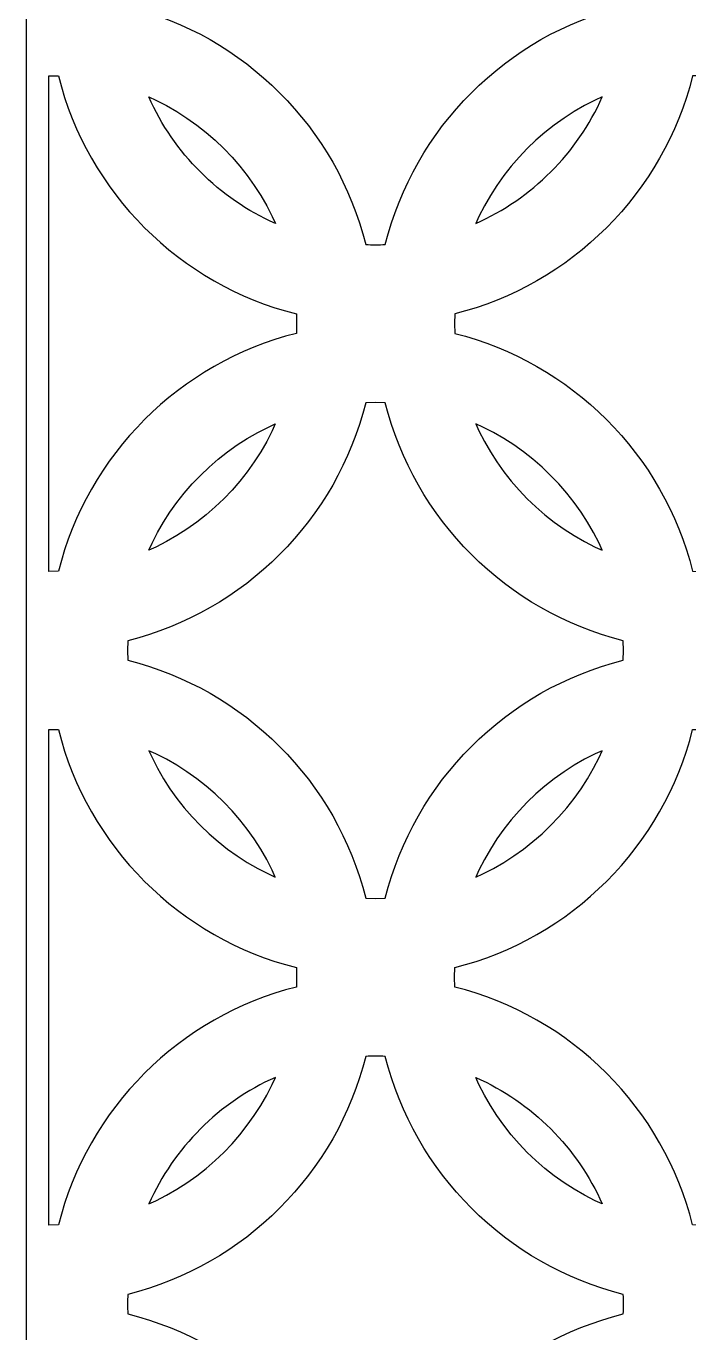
# Model space of a CAD drawing. Header units: centimetres. Extents: x 1.5 to 6.4, y -9 to 9.
# Drawn here: x 1.501 to 3.906, y -4.257 to 0.487 of the extents above; entities that cross this region are included whole.
import ezdxf

# ---------------------------------------------------------------- set-up
doc = ezdxf.new("R2010")
doc.units = ezdxf.units.CM
doc.header["$MEASUREMENT"] = 0
doc.layers.add('layer 1', color=7, linetype='Continuous')

msp = doc.modelspace()

# ---------------------------------------------------------------- linework, layer by layer
at = {"layer": 'layer 1', "color": 250}
for points, knots in [([(1.50052, 9.00077), (1.50052, 9.00077), (6.40987, 9.00077), (6.40987, 9.00077), (6.40987, 9.00077), (6.40987, 9.00077), (6.40987, -9.00021), (6.40987, -9.00021), (6.40987, -9.00021), (6.40987, -9.00021), (1.50052, -9.00021), (1.50052, -9.00021), (1.50052, -9.00021), (1.50052, -9.00021), (1.50052, 9.00077), (1.50052, 9.00077)], [0, 0, 0, 0, 0.2, 0.2, 0.2, 0.2, 0.4, 0.4, 0.4, 0.4, 0.6, 0.6, 0.6, 0.6, 1, 1, 1, 1]), ([(2.73346, -0.3058), (2.62752, 0.1177), (2.29296, 0.45223), (1.86948, 0.55818), (1.86948, 0.55818), (1.86902, 0.5699), (1.86872, 0.58166), (1.86872, 0.59349), (1.86872, 0.59349), (1.86872, 0.60532), (1.86902, 0.61708), (1.86948, 0.6288), (1.86948, 0.6288), (2.29298, 0.73474), (2.62751, 1.0693), (2.73346, 1.49278), (2.73346, 1.49278), (2.74518, 1.49324), (2.75694, 1.49354), (2.76877, 1.49354), (2.76877, 1.49354), (2.7806, 1.49354), (2.79236, 1.49324), (2.80408, 1.49278), (2.80408, 1.49278), (2.91002, 1.06928), (3.24458, 0.73475), (3.66806, 0.6288), (3.66806, 0.6288), (3.66852, 0.61708), (3.66882, 0.60532), (3.66882, 0.59349), (3.66882, 0.59349), (3.66882, 0.58166), (3.66852, 0.5699), (3.66806, 0.55818), (3.66806, 0.55818), (3.24458, 0.45223), (2.91002, 0.1177), (2.80408, -0.3058), (2.80408, -0.3058), (2.79236, -0.30626), (2.7806, -0.30656), (2.76877, -0.30656), (2.76877, -0.30656), (2.75694, -0.30656), (2.74518, -0.30626), (2.73346, -0.3058)], [0, 0, 0, 0, 0.0769231, 0.0769231, 0.0769231, 0.0769231, 0.1538462, 0.1538462, 0.1538462, 0.1538462, 0.2307692, 0.2307692, 0.2307692, 0.2307692, 0.3076923, 0.3076923, 0.3076923, 0.3076923, 0.3846154, 0.3846154, 0.3846154, 0.3846154, 0.4615385, 0.4615385, 0.4615385, 0.4615385, 0.5384615, 0.5384615, 0.5384615, 0.5384615, 0.6153846, 0.6153846, 0.6153846, 0.6153846, 0.6923077, 0.6923077, 0.6923077, 0.6923077, 0.7692308, 0.7692308, 0.7692308, 0.7692308, 0.8461538, 0.8461538, 0.8461538, 0.8461538, 1, 1, 1, 1]), ([(1.58234, -1.49289), (1.58234, -1.49289), (1.61771, -1.49199), (1.61771, -1.49199), (1.61771, -1.49199), (1.72369, -1.06868), (2.0581, -0.7343), (2.4814, -0.62831), (2.4814, -0.62831), (2.4814, -0.62831), (2.4823, -0.59294), (2.4823, -0.59294), (2.4823, -0.59294), (2.4823, -0.59294), (2.4814, -0.55757), (2.4814, -0.55757), (2.4814, -0.55757), (2.05809, -0.45158), (1.7237, -0.11717), (1.61771, 0.30612), (1.61771, 0.30612), (1.61771, 0.30612), (1.58234, 0.30702), (1.58234, 0.30702), (1.58234, 0.30702), (1.58234, 0.30702), (1.58234, -1.49289), (1.58234, -1.49289)], [0, 0, 0, 0, 0.125, 0.125, 0.125, 0.125, 0.25, 0.25, 0.25, 0.25, 0.375, 0.375, 0.375, 0.375, 0.5, 0.5, 0.5, 0.5, 0.625, 0.625, 0.625, 0.625, 0.75, 0.75, 0.75, 0.75, 1, 1, 1, 1]), ([(3.9552, 0.30702), (3.9552, 0.30702), (3.99057, 0.30612), (3.99057, 0.30612), (3.99057, 0.30612), (4.09655, -0.11719), (4.43096, -0.45158), (4.85425, -0.55757), (4.85425, -0.55757), (4.85425, -0.55757), (4.85515, -0.59294), (4.85515, -0.59294), (4.85515, -0.59294), (4.85515, -0.59294), (4.85425, -0.62831), (4.85425, -0.62831), (4.85425, -0.62831), (4.43094, -0.73429), (4.09656, -1.0687), (3.99057, -1.49199), (3.99057, -1.49199), (3.99057, -1.49199), (3.9552, -1.49289), (3.9552, -1.49289), (3.9552, -1.49289), (3.9552, -1.49289), (3.91983, -1.49199), (3.91983, -1.49199), (3.91983, -1.49199), (3.81384, -1.06868), (3.47943, -0.7343), (3.05614, -0.62831), (3.05614, -0.62831), (3.05614, -0.62831), (3.05524, -0.59294), (3.05524, -0.59294), (3.05524, -0.59294), (3.05524, -0.59294), (3.05614, -0.55757), (3.05614, -0.55757), (3.05614, -0.55757), (3.47945, -0.45158), (3.81384, -0.11717), (3.91983, 0.30612), (3.91983, 0.30612), (3.91983, 0.30612), (3.9552, 0.30702), (3.9552, 0.30702)], [0, 0, 0, 0, 0.0769231, 0.0769231, 0.0769231, 0.0769231, 0.1538462, 0.1538462, 0.1538462, 0.1538462, 0.2307692, 0.2307692, 0.2307692, 0.2307692, 0.3076923, 0.3076923, 0.3076923, 0.3076923, 0.3846154, 0.3846154, 0.3846154, 0.3846154, 0.4615385, 0.4615385, 0.4615385, 0.4615385, 0.5384615, 0.5384615, 0.5384615, 0.5384615, 0.6153846, 0.6153846, 0.6153846, 0.6153846, 0.6923077, 0.6923077, 0.6923077, 0.6923077, 0.7692308, 0.7692308, 0.7692308, 0.7692308, 0.8461538, 0.8461538, 0.8461538, 0.8461538, 1, 1, 1, 1]), ([(2.40513, -0.22955), (2.40513, -0.22955), (2.39352, -0.20394), (2.39352, -0.20394), (2.39352, -0.20394), (2.39352, -0.20394), (2.37361, -0.16516), (2.37361, -0.16516), (2.37361, -0.16516), (2.37361, -0.16516), (2.35188, -0.12746), (2.35188, -0.12746), (2.35188, -0.12746), (2.35188, -0.12746), (2.3284, -0.09089), (2.3284, -0.09089), (2.3284, -0.09089), (2.3284, -0.09089), (2.30322, -0.05552), (2.30322, -0.05552), (2.30322, -0.05552), (2.30322, -0.05552), (2.27639, -0.0214), (2.27639, -0.0214), (2.27639, -0.0214), (2.27639, -0.0214), (2.24797, 0.01138), (2.24797, 0.01138), (2.24797, 0.01138), (2.24797, 0.01138), (2.21804, 0.04277), (2.21804, 0.04277), (2.21804, 0.04277), (2.21804, 0.04277), (2.18665, 0.0727), (2.18665, 0.0727), (2.18665, 0.0727), (2.18665, 0.0727), (2.15387, 0.10111), (2.15387, 0.10111), (2.15387, 0.10111), (2.15387, 0.10111), (2.11976, 0.12794), (2.11976, 0.12794), (2.11976, 0.12794), (2.11976, 0.12794), (2.08439, 0.15313), (2.08439, 0.15313), (2.08439, 0.15313), (2.08439, 0.15313), (2.04782, 0.17661), (2.04782, 0.17661), (2.04782, 0.17661), (2.04782, 0.17661), (2.01011, 0.19833), (2.01011, 0.19833), (2.01011, 0.19833), (2.01011, 0.19833), (1.97133, 0.21824), (1.97133, 0.21824), (1.97133, 0.21824), (1.97133, 0.21824), (1.94573, 0.22985), (1.94573, 0.22985), (1.94573, 0.22985), (2.03642, 0.0257), (2.20098, -0.13885), (2.40513, -0.22955)], [0, 0, 0, 0, 0.0555556, 0.0555556, 0.0555556, 0.0555556, 0.1111111, 0.1111111, 0.1111111, 0.1111111, 0.1666667, 0.1666667, 0.1666667, 0.1666667, 0.2222222, 0.2222222, 0.2222222, 0.2222222, 0.2777778, 0.2777778, 0.2777778, 0.2777778, 0.3333333, 0.3333333, 0.3333333, 0.3333333, 0.3888889, 0.3888889, 0.3888889, 0.3888889, 0.4444444, 0.4444444, 0.4444444, 0.4444444, 0.5, 0.5, 0.5, 0.5, 0.5555556, 0.5555556, 0.5555556, 0.5555556, 0.6111111, 0.6111111, 0.6111111, 0.6111111, 0.6666667, 0.6666667, 0.6666667, 0.6666667, 0.7222222, 0.7222222, 0.7222222, 0.7222222, 0.7777778, 0.7777778, 0.7777778, 0.7777778, 0.8333333, 0.8333333, 0.8333333, 0.8333333, 0.8888889, 0.8888889, 0.8888889, 0.8888889, 1, 1, 1, 1]), ([(3.13241, -0.22955), (3.13241, -0.22955), (3.14402, -0.20394), (3.14402, -0.20394), (3.14402, -0.20394), (3.14402, -0.20394), (3.16393, -0.16516), (3.16393, -0.16516), (3.16393, -0.16516), (3.16393, -0.16516), (3.18565, -0.12746), (3.18565, -0.12746), (3.18565, -0.12746), (3.18565, -0.12746), (3.20913, -0.09089), (3.20913, -0.09089), (3.20913, -0.09089), (3.20913, -0.09089), (3.23432, -0.05552), (3.23432, -0.05552), (3.23432, -0.05552), (3.23432, -0.05552), (3.26115, -0.0214), (3.26115, -0.0214), (3.26115, -0.0214), (3.26115, -0.0214), (3.28956, 0.01138), (3.28956, 0.01138), (3.28956, 0.01138), (3.28956, 0.01138), (3.31949, 0.04277), (3.31949, 0.04277), (3.31949, 0.04277), (3.31949, 0.04277), (3.35088, 0.0727), (3.35088, 0.0727), (3.35088, 0.0727), (3.35088, 0.0727), (3.38366, 0.10111), (3.38366, 0.10111), (3.38366, 0.10111), (3.38366, 0.10111), (3.41778, 0.12794), (3.41778, 0.12794), (3.41778, 0.12794), (3.41778, 0.12794), (3.45315, 0.15313), (3.45315, 0.15313), (3.45315, 0.15313), (3.45315, 0.15313), (3.48972, 0.17661), (3.48972, 0.17661), (3.48972, 0.17661), (3.48972, 0.17661), (3.52742, 0.19833), (3.52742, 0.19833), (3.52742, 0.19833), (3.52742, 0.19833), (3.5662, 0.21824), (3.5662, 0.21824), (3.5662, 0.21824), (3.5662, 0.21824), (3.59181, 0.22985), (3.59181, 0.22985), (3.59181, 0.22985), (3.50111, 0.0257), (3.33656, -0.13885), (3.13241, -0.22955)], [0, 0, 0, 0, 0.0555556, 0.0555556, 0.0555556, 0.0555556, 0.1111111, 0.1111111, 0.1111111, 0.1111111, 0.1666667, 0.1666667, 0.1666667, 0.1666667, 0.2222222, 0.2222222, 0.2222222, 0.2222222, 0.2777778, 0.2777778, 0.2777778, 0.2777778, 0.3333333, 0.3333333, 0.3333333, 0.3333333, 0.3888889, 0.3888889, 0.3888889, 0.3888889, 0.4444444, 0.4444444, 0.4444444, 0.4444444, 0.5, 0.5, 0.5, 0.5, 0.5555556, 0.5555556, 0.5555556, 0.5555556, 0.6111111, 0.6111111, 0.6111111, 0.6111111, 0.6666667, 0.6666667, 0.6666667, 0.6666667, 0.7222222, 0.7222222, 0.7222222, 0.7222222, 0.7777778, 0.7777778, 0.7777778, 0.7777778, 0.8333333, 0.8333333, 0.8333333, 0.8333333, 0.8888889, 0.8888889, 0.8888889, 0.8888889, 1, 1, 1, 1]), ([(1.86971, -1.744), (2.29301, -1.63801), (2.62742, -1.30362), (2.7334, -0.8803), (2.7334, -0.8803), (2.7334, -0.8803), (2.76877, -0.87941), (2.76877, -0.87941), (2.76877, -0.87941), (2.76877, -0.87941), (2.80414, -0.8803), (2.80414, -0.8803), (2.80414, -0.8803), (2.91013, -1.3036), (3.24451, -1.63801), (3.66782, -1.744), (3.66782, -1.744), (3.66782, -1.744), (3.66872, -1.77936), (3.66872, -1.77936), (3.66872, -1.77936), (3.66872, -1.77936), (3.66782, -1.81474), (3.66782, -1.81474), (3.66782, -1.81474), (3.24452, -1.92072), (2.91013, -2.25513), (2.80414, -2.67842), (2.80414, -2.67842), (2.80414, -2.67842), (2.76877, -2.67932), (2.76877, -2.67932), (2.76877, -2.67932), (2.76877, -2.67932), (2.7334, -2.67842), (2.7334, -2.67842), (2.7334, -2.67842), (2.62741, -2.25511), (2.293, -1.92073), (1.86971, -1.81473), (1.86971, -1.81473), (1.86971, -1.81473), (1.86881, -1.77936), (1.86881, -1.77936), (1.86881, -1.77936), (1.86881, -1.77936), (1.86971, -1.744), (1.86971, -1.744)], [0, 0, 0, 0, 0.0769231, 0.0769231, 0.0769231, 0.0769231, 0.1538462, 0.1538462, 0.1538462, 0.1538462, 0.2307692, 0.2307692, 0.2307692, 0.2307692, 0.3076923, 0.3076923, 0.3076923, 0.3076923, 0.3846154, 0.3846154, 0.3846154, 0.3846154, 0.4615385, 0.4615385, 0.4615385, 0.4615385, 0.5384615, 0.5384615, 0.5384615, 0.5384615, 0.6153846, 0.6153846, 0.6153846, 0.6153846, 0.6923077, 0.6923077, 0.6923077, 0.6923077, 0.7692308, 0.7692308, 0.7692308, 0.7692308, 0.8461538, 0.8461538, 0.8461538, 0.8461538, 1, 1, 1, 1]), ([(1.94619, -1.41551), (1.94619, -1.41551), (1.97134, -1.40411), (1.97134, -1.40411), (1.97134, -1.40411), (1.97134, -1.40411), (2.01011, -1.38421), (2.01011, -1.38421), (2.01011, -1.38421), (2.01011, -1.38421), (2.04782, -1.36249), (2.04782, -1.36249), (2.04782, -1.36249), (2.04782, -1.36249), (2.08439, -1.339), (2.08439, -1.339), (2.08439, -1.339), (2.08439, -1.339), (2.11976, -1.31382), (2.11976, -1.31382), (2.11976, -1.31382), (2.11976, -1.31382), (2.15387, -1.28699), (2.15387, -1.28699), (2.15387, -1.28699), (2.15387, -1.28699), (2.18665, -1.25858), (2.18665, -1.25858), (2.18665, -1.25858), (2.18665, -1.25858), (2.21804, -1.22864), (2.21804, -1.22864), (2.21804, -1.22864), (2.21804, -1.22864), (2.24798, -1.19725), (2.24798, -1.19725), (2.24798, -1.19725), (2.24798, -1.19725), (2.27639, -1.16447), (2.27639, -1.16447), (2.27639, -1.16447), (2.27639, -1.16447), (2.30322, -1.13036), (2.30322, -1.13036), (2.30322, -1.13036), (2.30322, -1.13036), (2.3284, -1.09499), (2.3284, -1.09499), (2.3284, -1.09499), (2.3284, -1.09499), (2.35189, -1.05842), (2.35189, -1.05842), (2.35189, -1.05842), (2.35189, -1.05842), (2.37361, -1.02071), (2.37361, -1.02071), (2.37361, -1.02071), (2.37361, -1.02071), (2.39352, -0.98193), (2.39352, -0.98193), (2.39352, -0.98193), (2.39352, -0.98193), (2.40492, -0.95678), (2.40492, -0.95678), (2.40492, -0.95678), (2.40492, -0.95678), (2.37977, -0.96818), (2.37977, -0.96818), (2.37977, -0.96818), (2.37977, -0.96818), (2.34099, -0.98809), (2.34099, -0.98809), (2.34099, -0.98809), (2.34099, -0.98809), (2.30329, -1.00981), (2.30329, -1.00981), (2.30329, -1.00981), (2.30329, -1.00981), (2.26672, -1.03329), (2.26672, -1.03329), (2.26672, -1.03329), (2.26672, -1.03329), (2.23135, -1.05848), (2.23135, -1.05848), (2.23135, -1.05848), (2.23135, -1.05848), (2.19724, -1.08531), (2.19724, -1.08531), (2.19724, -1.08531), (2.19724, -1.08531), (2.16446, -1.11372), (2.16446, -1.11372), (2.16446, -1.11372), (2.16446, -1.11372), (2.13306, -1.14366), (2.13306, -1.14366), (2.13306, -1.14366), (2.13306, -1.14366), (2.10313, -1.17505), (2.10313, -1.17505), (2.10313, -1.17505), (2.10313, -1.17505), (2.07472, -1.20783), (2.07472, -1.20783), (2.07472, -1.20783), (2.07472, -1.20783), (2.04789, -1.24194), (2.04789, -1.24194), (2.04789, -1.24194), (2.04789, -1.24194), (2.0227, -1.27731), (2.0227, -1.27731), (2.0227, -1.27731), (2.0227, -1.27731), (1.99922, -1.31388), (1.99922, -1.31388), (1.99922, -1.31388), (1.99922, -1.31388), (1.9775, -1.35159), (1.9775, -1.35159), (1.9775, -1.35159), (1.9775, -1.35159), (1.95759, -1.39036), (1.95759, -1.39036), (1.95759, -1.39036), (1.95759, -1.39036), (1.94619, -1.41551), (1.94619, -1.41551)], [0, 0, 0, 0, 0.030303, 0.030303, 0.030303, 0.030303, 0.0606061, 0.0606061, 0.0606061, 0.0606061, 0.0909091, 0.0909091, 0.0909091, 0.0909091, 0.1212121, 0.1212121, 0.1212121, 0.1212121, 0.1515152, 0.1515152, 0.1515152, 0.1515152, 0.1818182, 0.1818182, 0.1818182, 0.1818182, 0.2121212, 0.2121212, 0.2121212, 0.2121212, 0.2424242, 0.2424242, 0.2424242, 0.2424242, 0.2727273, 0.2727273, 0.2727273, 0.2727273, 0.3030303, 0.3030303, 0.3030303, 0.3030303, 0.3333333, 0.3333333, 0.3333333, 0.3333333, 0.3636364, 0.3636364, 0.3636364, 0.3636364, 0.3939394, 0.3939394, 0.3939394, 0.3939394, 0.4242424, 0.4242424, 0.4242424, 0.4242424, 0.4545455, 0.4545455, 0.4545455, 0.4545455, 0.4848485, 0.4848485, 0.4848485, 0.4848485, 0.5151515, 0.5151515, 0.5151515, 0.5151515, 0.5454545, 0.5454545, 0.5454545, 0.5454545, 0.5757576, 0.5757576, 0.5757576, 0.5757576, 0.6060606, 0.6060606, 0.6060606, 0.6060606, 0.6363636, 0.6363636, 0.6363636, 0.6363636, 0.6666667, 0.6666667, 0.6666667, 0.6666667, 0.6969697, 0.6969697, 0.6969697, 0.6969697, 0.7272727, 0.7272727, 0.7272727, 0.7272727, 0.7575758, 0.7575758, 0.7575758, 0.7575758, 0.7878788, 0.7878788, 0.7878788, 0.7878788, 0.8181818, 0.8181818, 0.8181818, 0.8181818, 0.8484848, 0.8484848, 0.8484848, 0.8484848, 0.8787879, 0.8787879, 0.8787879, 0.8787879, 0.9090909, 0.9090909, 0.9090909, 0.9090909, 0.9393939, 0.9393939, 0.9393939, 0.9393939, 1, 1, 1, 1]), ([(3.59135, -1.41551), (3.59135, -1.41551), (3.5662, -1.40411), (3.5662, -1.40411), (3.5662, -1.40411), (3.5662, -1.40411), (3.52742, -1.38421), (3.52742, -1.38421), (3.52742, -1.38421), (3.52742, -1.38421), (3.48972, -1.36249), (3.48972, -1.36249), (3.48972, -1.36249), (3.48972, -1.36249), (3.45315, -1.339), (3.45315, -1.339), (3.45315, -1.339), (3.45315, -1.339), (3.41778, -1.31382), (3.41778, -1.31382), (3.41778, -1.31382), (3.41778, -1.31382), (3.38367, -1.28699), (3.38367, -1.28699), (3.38367, -1.28699), (3.38367, -1.28699), (3.35088, -1.25858), (3.35088, -1.25858), (3.35088, -1.25858), (3.35088, -1.25858), (3.31949, -1.22864), (3.31949, -1.22864), (3.31949, -1.22864), (3.31949, -1.22864), (3.28956, -1.19725), (3.28956, -1.19725), (3.28956, -1.19725), (3.28956, -1.19725), (3.26115, -1.16447), (3.26115, -1.16447), (3.26115, -1.16447), (3.26115, -1.16447), (3.23432, -1.13036), (3.23432, -1.13036), (3.23432, -1.13036), (3.23432, -1.13036), (3.20913, -1.09499), (3.20913, -1.09499), (3.20913, -1.09499), (3.20913, -1.09499), (3.18565, -1.05842), (3.18565, -1.05842), (3.18565, -1.05842), (3.18565, -1.05842), (3.16393, -1.02071), (3.16393, -1.02071), (3.16393, -1.02071), (3.16393, -1.02071), (3.14402, -0.98193), (3.14402, -0.98193), (3.14402, -0.98193), (3.14402, -0.98193), (3.13262, -0.95678), (3.13262, -0.95678), (3.13262, -0.95678), (3.13262, -0.95678), (3.15777, -0.96818), (3.15777, -0.96818), (3.15777, -0.96818), (3.15777, -0.96818), (3.19655, -0.98809), (3.19655, -0.98809), (3.19655, -0.98809), (3.19655, -0.98809), (3.23425, -1.00981), (3.23425, -1.00981), (3.23425, -1.00981), (3.23425, -1.00981), (3.27082, -1.03329), (3.27082, -1.03329), (3.27082, -1.03329), (3.27082, -1.03329), (3.30619, -1.05848), (3.30619, -1.05848), (3.30619, -1.05848), (3.30619, -1.05848), (3.3403, -1.08531), (3.3403, -1.08531), (3.3403, -1.08531), (3.3403, -1.08531), (3.37308, -1.11372), (3.37308, -1.11372), (3.37308, -1.11372), (3.37308, -1.11372), (3.40447, -1.14366), (3.40447, -1.14366), (3.40447, -1.14366), (3.40447, -1.14366), (3.43441, -1.17505), (3.43441, -1.17505), (3.43441, -1.17505), (3.43441, -1.17505), (3.46282, -1.20783), (3.46282, -1.20783), (3.46282, -1.20783), (3.46282, -1.20783), (3.48965, -1.24194), (3.48965, -1.24194), (3.48965, -1.24194), (3.48965, -1.24194), (3.51484, -1.27731), (3.51484, -1.27731), (3.51484, -1.27731), (3.51484, -1.27731), (3.53832, -1.31388), (3.53832, -1.31388), (3.53832, -1.31388), (3.53832, -1.31388), (3.56004, -1.35158), (3.56004, -1.35158), (3.56004, -1.35158), (3.56004, -1.35158), (3.57995, -1.39036), (3.57995, -1.39036), (3.57995, -1.39036), (3.57995, -1.39036), (3.59135, -1.41551), (3.59135, -1.41551)], [0, 0, 0, 0, 0.030303, 0.030303, 0.030303, 0.030303, 0.0606061, 0.0606061, 0.0606061, 0.0606061, 0.0909091, 0.0909091, 0.0909091, 0.0909091, 0.1212121, 0.1212121, 0.1212121, 0.1212121, 0.1515152, 0.1515152, 0.1515152, 0.1515152, 0.1818182, 0.1818182, 0.1818182, 0.1818182, 0.2121212, 0.2121212, 0.2121212, 0.2121212, 0.2424242, 0.2424242, 0.2424242, 0.2424242, 0.2727273, 0.2727273, 0.2727273, 0.2727273, 0.3030303, 0.3030303, 0.3030303, 0.3030303, 0.3333333, 0.3333333, 0.3333333, 0.3333333, 0.3636364, 0.3636364, 0.3636364, 0.3636364, 0.3939394, 0.3939394, 0.3939394, 0.3939394, 0.4242424, 0.4242424, 0.4242424, 0.4242424, 0.4545455, 0.4545455, 0.4545455, 0.4545455, 0.4848485, 0.4848485, 0.4848485, 0.4848485, 0.5151515, 0.5151515, 0.5151515, 0.5151515, 0.5454545, 0.5454545, 0.5454545, 0.5454545, 0.5757576, 0.5757576, 0.5757576, 0.5757576, 0.6060606, 0.6060606, 0.6060606, 0.6060606, 0.6363636, 0.6363636, 0.6363636, 0.6363636, 0.6666667, 0.6666667, 0.6666667, 0.6666667, 0.6969697, 0.6969697, 0.6969697, 0.6969697, 0.7272727, 0.7272727, 0.7272727, 0.7272727, 0.7575758, 0.7575758, 0.7575758, 0.7575758, 0.7878788, 0.7878788, 0.7878788, 0.7878788, 0.8181818, 0.8181818, 0.8181818, 0.8181818, 0.8484848, 0.8484848, 0.8484848, 0.8484848, 0.8787879, 0.8787879, 0.8787879, 0.8787879, 0.9090909, 0.9090909, 0.9090909, 0.9090909, 0.9393939, 0.9393939, 0.9393939, 0.9393939, 1, 1, 1, 1]), ([(1.58234, -3.86575), (1.58234, -3.86575), (1.61771, -3.86485), (1.61771, -3.86485), (1.61771, -3.86485), (1.7237, -3.44156), (2.05809, -3.10715), (2.4814, -3.00116), (2.4814, -3.00116), (2.4814, -3.00116), (2.4823, -2.96579), (2.4823, -2.96579), (2.4823, -2.96579), (2.4823, -2.96579), (2.4814, -2.93042), (2.4814, -2.93042), (2.4814, -2.93042), (2.0581, -2.82443), (1.72369, -2.49004), (1.61771, -2.06673), (1.61771, -2.06673), (1.61771, -2.06673), (1.58234, -2.06584), (1.58234, -2.06584), (1.58234, -2.06584), (1.58234, -2.06584), (1.58234, -3.86575), (1.58234, -3.86575)], [0, 0, 0, 0, 0.125, 0.125, 0.125, 0.125, 0.25, 0.25, 0.25, 0.25, 0.375, 0.375, 0.375, 0.375, 0.5, 0.5, 0.5, 0.5, 0.625, 0.625, 0.625, 0.625, 0.75, 0.75, 0.75, 0.75, 1, 1, 1, 1]), ([(4.85425, -2.93042), (4.43094, -2.82444), (4.09656, -2.49003), (3.99057, -2.06673), (3.99057, -2.06673), (3.99057, -2.06673), (3.9552, -2.06584), (3.9552, -2.06584), (3.9552, -2.06584), (3.9552, -2.06584), (3.91983, -2.06673), (3.91983, -2.06673), (3.91983, -2.06673), (3.81384, -2.49004), (3.47943, -2.82443), (3.05614, -2.93042), (3.05614, -2.93042), (3.05614, -2.93042), (3.05524, -2.96579), (3.05524, -2.96579), (3.05524, -2.96579), (3.05524, -2.96579), (3.05614, -3.00116), (3.05614, -3.00116), (3.05614, -3.00116), (3.47945, -3.10715), (3.81384, -3.44156), (3.91983, -3.86485), (3.91983, -3.86485), (3.91983, -3.86485), (3.9552, -3.86575), (3.9552, -3.86575), (3.9552, -3.86575), (3.9552, -3.86575), (3.99057, -3.86485), (3.99057, -3.86485), (3.99057, -3.86485), (4.09655, -3.44154), (4.43096, -3.10715), (4.85425, -3.00116), (4.85425, -3.00116), (4.85425, -3.00116), (4.85515, -2.96579), (4.85515, -2.96579), (4.85515, -2.96579), (4.85515, -2.96579), (4.85425, -2.93042), (4.85425, -2.93042)], [0, 0, 0, 0, 0.0769231, 0.0769231, 0.0769231, 0.0769231, 0.1538462, 0.1538462, 0.1538462, 0.1538462, 0.2307692, 0.2307692, 0.2307692, 0.2307692, 0.3076923, 0.3076923, 0.3076923, 0.3076923, 0.3846154, 0.3846154, 0.3846154, 0.3846154, 0.4615385, 0.4615385, 0.4615385, 0.4615385, 0.5384615, 0.5384615, 0.5384615, 0.5384615, 0.6153846, 0.6153846, 0.6153846, 0.6153846, 0.6923077, 0.6923077, 0.6923077, 0.6923077, 0.7692308, 0.7692308, 0.7692308, 0.7692308, 0.8461538, 0.8461538, 0.8461538, 0.8461538, 1, 1, 1, 1]), ([(1.94619, -2.14321), (1.94619, -2.14321), (1.97134, -2.15461), (1.97134, -2.15461), (1.97134, -2.15461), (1.97134, -2.15461), (2.01011, -2.17452), (2.01011, -2.17452), (2.01011, -2.17452), (2.01011, -2.17452), (2.04782, -2.19624), (2.04782, -2.19624), (2.04782, -2.19624), (2.04782, -2.19624), (2.08439, -2.21972), (2.08439, -2.21972), (2.08439, -2.21972), (2.08439, -2.21972), (2.11976, -2.24491), (2.11976, -2.24491), (2.11976, -2.24491), (2.11976, -2.24491), (2.15387, -2.27174), (2.15387, -2.27174), (2.15387, -2.27174), (2.15387, -2.27174), (2.18665, -2.30015), (2.18665, -2.30015), (2.18665, -2.30015), (2.18665, -2.30015), (2.21804, -2.33009), (2.21804, -2.33009), (2.21804, -2.33009), (2.21804, -2.33009), (2.24798, -2.36148), (2.24798, -2.36148), (2.24798, -2.36148), (2.24798, -2.36148), (2.27639, -2.39426), (2.27639, -2.39426), (2.27639, -2.39426), (2.27639, -2.39426), (2.30322, -2.42837), (2.30322, -2.42837), (2.30322, -2.42837), (2.30322, -2.42837), (2.3284, -2.46374), (2.3284, -2.46374), (2.3284, -2.46374), (2.3284, -2.46374), (2.35189, -2.50031), (2.35189, -2.50031), (2.35189, -2.50031), (2.35189, -2.50031), (2.37361, -2.53802), (2.37361, -2.53802), (2.37361, -2.53802), (2.37361, -2.53802), (2.39352, -2.57679), (2.39352, -2.57679), (2.39352, -2.57679), (2.39352, -2.57679), (2.40491, -2.60194), (2.40491, -2.60194), (2.40491, -2.60194), (2.40491, -2.60194), (2.37977, -2.59054), (2.37977, -2.59054), (2.37977, -2.59054), (2.37977, -2.59054), (2.341, -2.57063), (2.341, -2.57063), (2.341, -2.57063), (2.341, -2.57063), (2.30329, -2.54891), (2.30329, -2.54891), (2.30329, -2.54891), (2.30329, -2.54891), (2.26672, -2.52543), (2.26672, -2.52543), (2.26672, -2.52543), (2.26672, -2.52543), (2.23135, -2.50024), (2.23135, -2.50024), (2.23135, -2.50024), (2.23135, -2.50024), (2.19724, -2.47341), (2.19724, -2.47341), (2.19724, -2.47341), (2.19724, -2.47341), (2.16445, -2.445), (2.16445, -2.445), (2.16445, -2.445), (2.16445, -2.445), (2.13306, -2.41507), (2.13306, -2.41507), (2.13306, -2.41507), (2.13306, -2.41507), (2.10313, -2.38368), (2.10313, -2.38368), (2.10313, -2.38368), (2.10313, -2.38368), (2.07472, -2.35089), (2.07472, -2.35089), (2.07472, -2.35089), (2.07472, -2.35089), (2.04789, -2.31678), (2.04789, -2.31678), (2.04789, -2.31678), (2.04789, -2.31678), (2.0227, -2.28141), (2.0227, -2.28141), (2.0227, -2.28141), (2.0227, -2.28141), (1.99922, -2.24484), (1.99922, -2.24484), (1.99922, -2.24484), (1.99922, -2.24484), (1.9775, -2.20713), (1.9775, -2.20713), (1.9775, -2.20713), (1.9775, -2.20713), (1.95759, -2.16835), (1.95759, -2.16835), (1.95759, -2.16835), (1.95759, -2.16835), (1.94619, -2.14321), (1.94619, -2.14321)], [0, 0, 0, 0, 0.030303, 0.030303, 0.030303, 0.030303, 0.0606061, 0.0606061, 0.0606061, 0.0606061, 0.0909091, 0.0909091, 0.0909091, 0.0909091, 0.1212121, 0.1212121, 0.1212121, 0.1212121, 0.1515152, 0.1515152, 0.1515152, 0.1515152, 0.1818182, 0.1818182, 0.1818182, 0.1818182, 0.2121212, 0.2121212, 0.2121212, 0.2121212, 0.2424242, 0.2424242, 0.2424242, 0.2424242, 0.2727273, 0.2727273, 0.2727273, 0.2727273, 0.3030303, 0.3030303, 0.3030303, 0.3030303, 0.3333333, 0.3333333, 0.3333333, 0.3333333, 0.3636364, 0.3636364, 0.3636364, 0.3636364, 0.3939394, 0.3939394, 0.3939394, 0.3939394, 0.4242424, 0.4242424, 0.4242424, 0.4242424, 0.4545455, 0.4545455, 0.4545455, 0.4545455, 0.4848485, 0.4848485, 0.4848485, 0.4848485, 0.5151515, 0.5151515, 0.5151515, 0.5151515, 0.5454545, 0.5454545, 0.5454545, 0.5454545, 0.5757576, 0.5757576, 0.5757576, 0.5757576, 0.6060606, 0.6060606, 0.6060606, 0.6060606, 0.6363636, 0.6363636, 0.6363636, 0.6363636, 0.6666667, 0.6666667, 0.6666667, 0.6666667, 0.6969697, 0.6969697, 0.6969697, 0.6969697, 0.7272727, 0.7272727, 0.7272727, 0.7272727, 0.7575758, 0.7575758, 0.7575758, 0.7575758, 0.7878788, 0.7878788, 0.7878788, 0.7878788, 0.8181818, 0.8181818, 0.8181818, 0.8181818, 0.8484848, 0.8484848, 0.8484848, 0.8484848, 0.8787879, 0.8787879, 0.8787879, 0.8787879, 0.9090909, 0.9090909, 0.9090909, 0.9090909, 0.9393939, 0.9393939, 0.9393939, 0.9393939, 1, 1, 1, 1]), ([(3.59135, -2.14321), (3.59135, -2.14321), (3.57995, -2.16836), (3.57995, -2.16836), (3.57995, -2.16836), (3.57995, -2.16836), (3.56004, -2.20714), (3.56004, -2.20714), (3.56004, -2.20714), (3.56004, -2.20714), (3.53832, -2.24484), (3.53832, -2.24484), (3.53832, -2.24484), (3.53832, -2.24484), (3.51484, -2.28141), (3.51484, -2.28141), (3.51484, -2.28141), (3.51484, -2.28141), (3.48965, -2.31678), (3.48965, -2.31678), (3.48965, -2.31678), (3.48965, -2.31678), (3.46282, -2.35089), (3.46282, -2.35089), (3.46282, -2.35089), (3.46282, -2.35089), (3.43441, -2.38367), (3.43441, -2.38367), (3.43441, -2.38367), (3.43441, -2.38367), (3.40447, -2.41507), (3.40447, -2.41507), (3.40447, -2.41507), (3.40447, -2.41507), (3.37308, -2.445), (3.37308, -2.445), (3.37308, -2.445), (3.37308, -2.445), (3.3403, -2.47341), (3.3403, -2.47341), (3.3403, -2.47341), (3.3403, -2.47341), (3.30619, -2.50024), (3.30619, -2.50024), (3.30619, -2.50024), (3.30619, -2.50024), (3.27082, -2.52543), (3.27082, -2.52543), (3.27082, -2.52543), (3.27082, -2.52543), (3.23425, -2.54891), (3.23425, -2.54891), (3.23425, -2.54891), (3.23425, -2.54891), (3.19654, -2.57063), (3.19654, -2.57063), (3.19654, -2.57063), (3.19654, -2.57063), (3.15777, -2.59054), (3.15777, -2.59054), (3.15777, -2.59054), (3.15777, -2.59054), (3.13262, -2.60194), (3.13262, -2.60194), (3.13262, -2.60194), (3.13262, -2.60194), (3.14402, -2.57679), (3.14402, -2.57679), (3.14402, -2.57679), (3.14402, -2.57679), (3.16393, -2.53802), (3.16393, -2.53802), (3.16393, -2.53802), (3.16393, -2.53802), (3.18565, -2.50031), (3.18565, -2.50031), (3.18565, -2.50031), (3.18565, -2.50031), (3.20913, -2.46374), (3.20913, -2.46374), (3.20913, -2.46374), (3.20913, -2.46374), (3.23432, -2.42837), (3.23432, -2.42837), (3.23432, -2.42837), (3.23432, -2.42837), (3.26115, -2.39426), (3.26115, -2.39426), (3.26115, -2.39426), (3.26115, -2.39426), (3.28956, -2.36148), (3.28956, -2.36148), (3.28956, -2.36148), (3.28956, -2.36148), (3.31949, -2.33009), (3.31949, -2.33009), (3.31949, -2.33009), (3.31949, -2.33009), (3.35088, -2.30015), (3.35088, -2.30015), (3.35088, -2.30015), (3.35088, -2.30015), (3.38367, -2.27174), (3.38367, -2.27174), (3.38367, -2.27174), (3.38367, -2.27174), (3.41778, -2.24491), (3.41778, -2.24491), (3.41778, -2.24491), (3.41778, -2.24491), (3.45315, -2.21972), (3.45315, -2.21972), (3.45315, -2.21972), (3.45315, -2.21972), (3.48972, -2.19624), (3.48972, -2.19624), (3.48972, -2.19624), (3.48972, -2.19624), (3.52742, -2.17452), (3.52742, -2.17452), (3.52742, -2.17452), (3.52742, -2.17452), (3.5662, -2.15461), (3.5662, -2.15461), (3.5662, -2.15461), (3.5662, -2.15461), (3.59135, -2.14321), (3.59135, -2.14321)], [0, 0, 0, 0, 0.030303, 0.030303, 0.030303, 0.030303, 0.0606061, 0.0606061, 0.0606061, 0.0606061, 0.0909091, 0.0909091, 0.0909091, 0.0909091, 0.1212121, 0.1212121, 0.1212121, 0.1212121, 0.1515152, 0.1515152, 0.1515152, 0.1515152, 0.1818182, 0.1818182, 0.1818182, 0.1818182, 0.2121212, 0.2121212, 0.2121212, 0.2121212, 0.2424242, 0.2424242, 0.2424242, 0.2424242, 0.2727273, 0.2727273, 0.2727273, 0.2727273, 0.3030303, 0.3030303, 0.3030303, 0.3030303, 0.3333333, 0.3333333, 0.3333333, 0.3333333, 0.3636364, 0.3636364, 0.3636364, 0.3636364, 0.3939394, 0.3939394, 0.3939394, 0.3939394, 0.4242424, 0.4242424, 0.4242424, 0.4242424, 0.4545455, 0.4545455, 0.4545455, 0.4545455, 0.4848485, 0.4848485, 0.4848485, 0.4848485, 0.5151515, 0.5151515, 0.5151515, 0.5151515, 0.5454545, 0.5454545, 0.5454545, 0.5454545, 0.5757576, 0.5757576, 0.5757576, 0.5757576, 0.6060606, 0.6060606, 0.6060606, 0.6060606, 0.6363636, 0.6363636, 0.6363636, 0.6363636, 0.6666667, 0.6666667, 0.6666667, 0.6666667, 0.6969697, 0.6969697, 0.6969697, 0.6969697, 0.7272727, 0.7272727, 0.7272727, 0.7272727, 0.7575758, 0.7575758, 0.7575758, 0.7575758, 0.7878788, 0.7878788, 0.7878788, 0.7878788, 0.8181818, 0.8181818, 0.8181818, 0.8181818, 0.8484848, 0.8484848, 0.8484848, 0.8484848, 0.8787879, 0.8787879, 0.8787879, 0.8787879, 0.9090909, 0.9090909, 0.9090909, 0.9090909, 0.9393939, 0.9393939, 0.9393939, 0.9393939, 1, 1, 1, 1]), ([(2.73346, -5.05151), (2.62752, -4.62801), (2.29296, -4.29348), (1.86948, -4.18753), (1.86948, -4.18753), (1.86902, -4.17581), (1.86872, -4.16405), (1.86872, -4.15222), (1.86872, -4.15222), (1.86872, -4.14039), (1.86902, -4.12863), (1.86948, -4.11691), (1.86948, -4.11691), (2.29296, -4.01096), (2.62752, -3.67643), (2.73346, -3.25293), (2.73346, -3.25293), (2.74518, -3.25247), (2.75694, -3.25217), (2.76877, -3.25217), (2.76877, -3.25217), (2.7806, -3.25217), (2.79236, -3.25247), (2.80408, -3.25293), (2.80408, -3.25293), (2.91002, -3.67643), (3.24458, -4.01096), (3.66806, -4.11691), (3.66806, -4.11691), (3.66852, -4.12863), (3.66882, -4.14039), (3.66882, -4.15222), (3.66882, -4.15222), (3.66882, -4.16405), (3.66851, -4.17581), (3.66806, -4.18753), (3.66806, -4.18753), (3.24458, -4.29348), (2.91002, -4.62801), (2.80408, -5.05151), (2.80408, -5.05151), (2.79236, -5.05197), (2.7806, -5.05227), (2.76877, -5.05227), (2.76877, -5.05227), (2.75694, -5.05227), (2.74518, -5.05197), (2.73346, -5.05151)], [0, 0, 0, 0, 0.0769231, 0.0769231, 0.0769231, 0.0769231, 0.1538462, 0.1538462, 0.1538462, 0.1538462, 0.2307692, 0.2307692, 0.2307692, 0.2307692, 0.3076923, 0.3076923, 0.3076923, 0.3076923, 0.3846154, 0.3846154, 0.3846154, 0.3846154, 0.4615385, 0.4615385, 0.4615385, 0.4615385, 0.5384615, 0.5384615, 0.5384615, 0.5384615, 0.6153846, 0.6153846, 0.6153846, 0.6153846, 0.6923077, 0.6923077, 0.6923077, 0.6923077, 0.7692308, 0.7692308, 0.7692308, 0.7692308, 0.8461538, 0.8461538, 0.8461538, 0.8461538, 1, 1, 1, 1]), ([(2.40513, -3.32918), (2.40513, -3.32918), (2.39352, -3.35478), (2.39352, -3.35478), (2.39352, -3.35478), (2.39352, -3.35478), (2.37361, -3.39356), (2.37361, -3.39356), (2.37361, -3.39356), (2.37361, -3.39356), (2.35188, -3.43127), (2.35188, -3.43127), (2.35188, -3.43127), (2.35188, -3.43127), (2.3284, -3.46784), (2.3284, -3.46784), (2.3284, -3.46784), (2.3284, -3.46784), (2.30322, -3.50321), (2.30322, -3.50321), (2.30322, -3.50321), (2.30322, -3.50321), (2.27639, -3.53732), (2.27639, -3.53732), (2.27639, -3.53732), (2.27639, -3.53732), (2.24797, -3.57011), (2.24797, -3.57011), (2.24797, -3.57011), (2.24797, -3.57011), (2.21804, -3.6015), (2.21804, -3.6015), (2.21804, -3.6015), (2.21804, -3.6015), (2.18665, -3.63143), (2.18665, -3.63143), (2.18665, -3.63143), (2.18665, -3.63143), (2.15387, -3.65984), (2.15387, -3.65984), (2.15387, -3.65984), (2.15387, -3.65984), (2.11976, -3.68667), (2.11976, -3.68667), (2.11976, -3.68667), (2.11976, -3.68667), (2.08439, -3.71186), (2.08439, -3.71186), (2.08439, -3.71186), (2.08439, -3.71186), (2.04782, -3.73534), (2.04782, -3.73534), (2.04782, -3.73534), (2.04782, -3.73534), (2.01011, -3.75706), (2.01011, -3.75706), (2.01011, -3.75706), (2.01011, -3.75706), (1.97133, -3.77697), (1.97133, -3.77697), (1.97133, -3.77697), (1.97133, -3.77697), (1.94573, -3.78858), (1.94573, -3.78858), (1.94573, -3.78858), (2.03643, -3.58443), (2.20098, -3.41988), (2.40513, -3.32918)], [0, 0, 0, 0, 0.0555556, 0.0555556, 0.0555556, 0.0555556, 0.1111111, 0.1111111, 0.1111111, 0.1111111, 0.1666667, 0.1666667, 0.1666667, 0.1666667, 0.2222222, 0.2222222, 0.2222222, 0.2222222, 0.2777778, 0.2777778, 0.2777778, 0.2777778, 0.3333333, 0.3333333, 0.3333333, 0.3333333, 0.3888889, 0.3888889, 0.3888889, 0.3888889, 0.4444444, 0.4444444, 0.4444444, 0.4444444, 0.5, 0.5, 0.5, 0.5, 0.5555556, 0.5555556, 0.5555556, 0.5555556, 0.6111111, 0.6111111, 0.6111111, 0.6111111, 0.6666667, 0.6666667, 0.6666667, 0.6666667, 0.7222222, 0.7222222, 0.7222222, 0.7222222, 0.7777778, 0.7777778, 0.7777778, 0.7777778, 0.8333333, 0.8333333, 0.8333333, 0.8333333, 0.8888889, 0.8888889, 0.8888889, 0.8888889, 1, 1, 1, 1]), ([(3.13241, -3.32918), (3.13241, -3.32918), (3.14402, -3.35478), (3.14402, -3.35478), (3.14402, -3.35478), (3.14402, -3.35478), (3.16393, -3.39356), (3.16393, -3.39356), (3.16393, -3.39356), (3.16393, -3.39356), (3.18565, -3.43127), (3.18565, -3.43127), (3.18565, -3.43127), (3.18565, -3.43127), (3.20913, -3.46784), (3.20913, -3.46784), (3.20913, -3.46784), (3.20913, -3.46784), (3.23432, -3.50321), (3.23432, -3.50321), (3.23432, -3.50321), (3.23432, -3.50321), (3.26115, -3.53732), (3.26115, -3.53732), (3.26115, -3.53732), (3.26115, -3.53732), (3.28956, -3.57011), (3.28956, -3.57011), (3.28956, -3.57011), (3.28956, -3.57011), (3.31949, -3.6015), (3.31949, -3.6015), (3.31949, -3.6015), (3.31949, -3.6015), (3.35088, -3.63143), (3.35088, -3.63143), (3.35088, -3.63143), (3.35088, -3.63143), (3.38366, -3.65984), (3.38366, -3.65984), (3.38366, -3.65984), (3.38366, -3.65984), (3.41778, -3.68667), (3.41778, -3.68667), (3.41778, -3.68667), (3.41778, -3.68667), (3.45315, -3.71186), (3.45315, -3.71186), (3.45315, -3.71186), (3.45315, -3.71186), (3.48972, -3.73534), (3.48972, -3.73534), (3.48972, -3.73534), (3.48972, -3.73534), (3.52742, -3.75706), (3.52742, -3.75706), (3.52742, -3.75706), (3.52742, -3.75706), (3.5662, -3.77697), (3.5662, -3.77697), (3.5662, -3.77697), (3.5662, -3.77697), (3.59181, -3.78858), (3.59181, -3.78858), (3.59181, -3.78858), (3.50111, -3.58443), (3.33655, -3.41988), (3.13241, -3.32918)], [0, 0, 0, 0, 0.0555556, 0.0555556, 0.0555556, 0.0555556, 0.1111111, 0.1111111, 0.1111111, 0.1111111, 0.1666667, 0.1666667, 0.1666667, 0.1666667, 0.2222222, 0.2222222, 0.2222222, 0.2222222, 0.2777778, 0.2777778, 0.2777778, 0.2777778, 0.3333333, 0.3333333, 0.3333333, 0.3333333, 0.3888889, 0.3888889, 0.3888889, 0.3888889, 0.4444444, 0.4444444, 0.4444444, 0.4444444, 0.5, 0.5, 0.5, 0.5, 0.5555556, 0.5555556, 0.5555556, 0.5555556, 0.6111111, 0.6111111, 0.6111111, 0.6111111, 0.6666667, 0.6666667, 0.6666667, 0.6666667, 0.7222222, 0.7222222, 0.7222222, 0.7222222, 0.7777778, 0.7777778, 0.7777778, 0.7777778, 0.8333333, 0.8333333, 0.8333333, 0.8333333, 0.8888889, 0.8888889, 0.8888889, 0.8888889, 1, 1, 1, 1])]:
    msp.add_open_spline(points, degree=3, knots=knots, dxfattribs=at)

doc.saveas('drawing.dxf')
